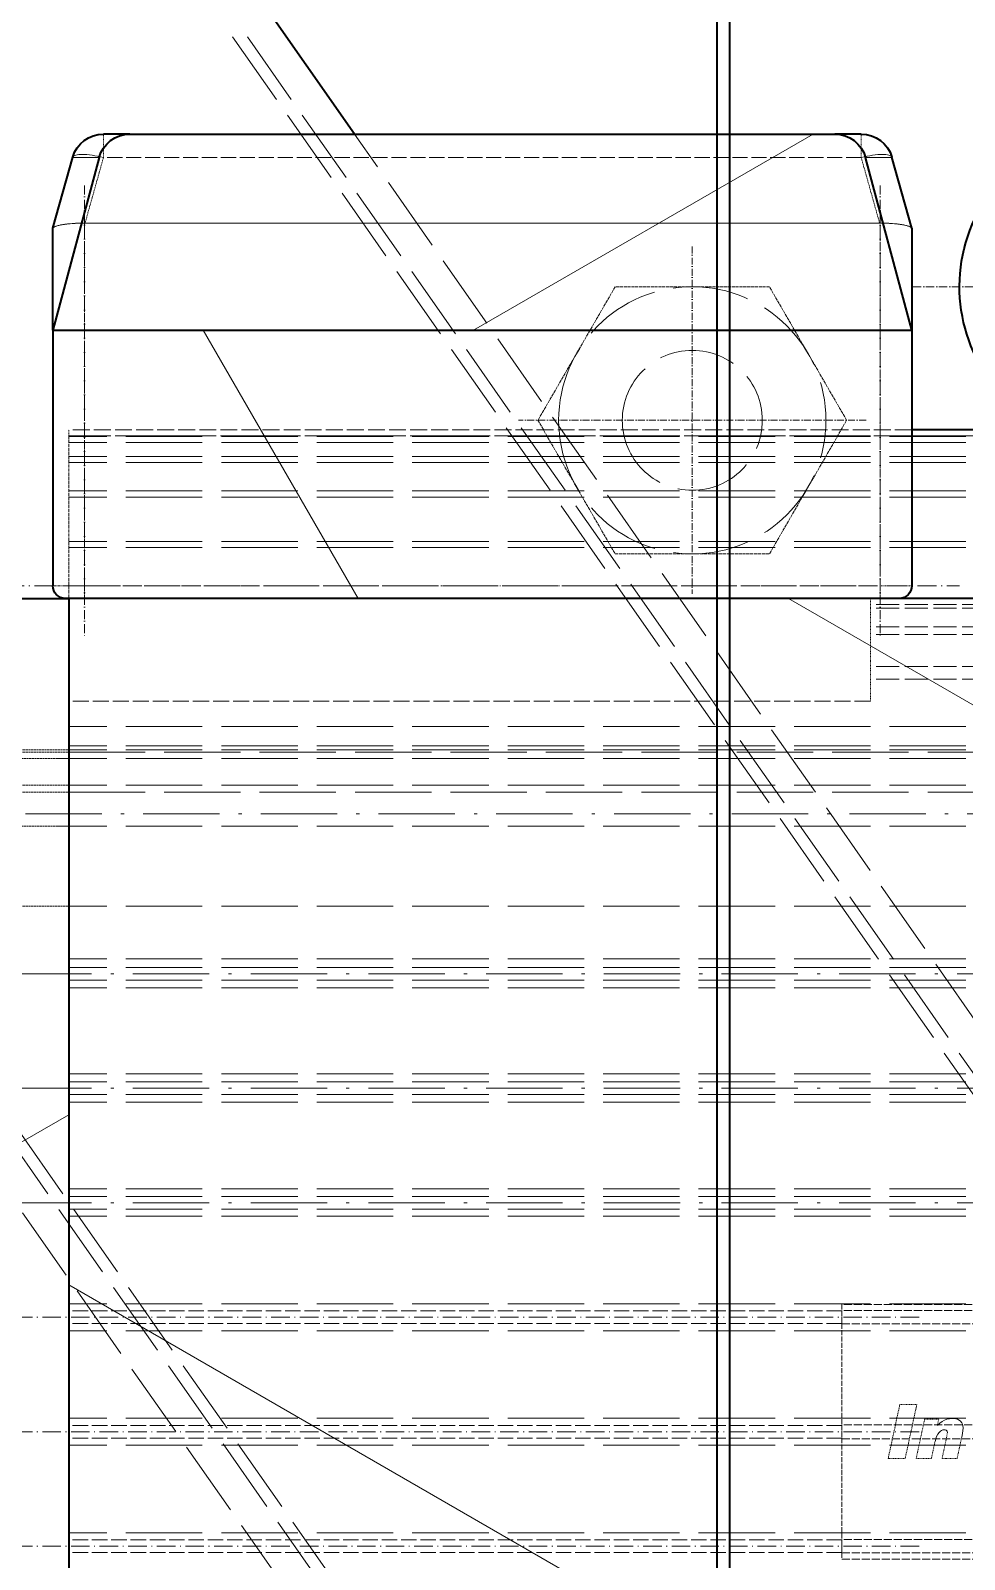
# Model space of a CAD drawing. Header units: millimetres. Extents: x 5532 to 37795, y 3716 to 26531.
# Drawn here: x 16969.3 to 17116.1, y 12642.5 to 12882.8 of the extents above; entities that cross this region are included whole.
import ezdxf

# ---------------------------------------------------------------- set-up
doc = ezdxf.new("R2010")
doc.units = ezdxf.units.MM
doc.linetypes.add('DASHDOT', pattern=[18.5, 12, -3, 0.5, -3])
doc.linetypes.add('DASHED', pattern=[15, 12, -3])

# ---------------------------------------------------------------- blocks, each defined once
blk = doc.blocks.new('A$C55E021B5')
at = {"color": 7, "linetype": 'DASHED', "lineweight": 13}
for p, q in [((135.74, 250.5), (580, 884.97)), ((138.08, 250.5), (580, 881.62)), ((173.83, 313.61), (426.95, 675.11)), ((292.1, 250.5), (580, 661.67)), ((294.44, 250.5), (580, 658.32)), ((165.85, 627.66), (471.85, 627.66)), ((165.85, 627.57), (471.85, 627.57)), ((165.85, 626.62), (471.85, 626.62)), ((165.85, 626.62), (471.85, 626.62)), ((165.85, 624.42), (471.85, 624.42)), ((165.85, 623.46), (471.85, 623.46)), ((165.85, 623.46), (471.85, 623.46)), ((165.85, 619), (471.85, 619)), ((165.85, 618.04), (471.85, 618.04)), ((165.85, 618.04), (471.85, 618.04)), ((165.85, 611.07), (471.85, 611.07)), ((165.85, 610.11), (471.85, 610.11)), ((165.85, 610.11), (471.85, 610.11)), ((165.85, 581.99), (471.85, 581.99)), ((334.58, 299.11), (530.85, 579.41)), ((165.85, 578.96), (471.85, 578.96)), ((165.85, 578.33), (471.85, 578.33)), ((471.85, 577.95), (165.85, 577.95)), ((165.85, 576.96), (471.85, 576.96)), ((165.85, 572.75), (471.85, 572.75)), ((471.85, 571.67), (165.85, 571.67)), ((165.85, 566.32), (471.85, 566.32)), ((165.85, 553.76), (471.85, 553.76)), ((165.85, 545.47), (471.85, 545.47)), ((165.85, 544.11), (471.85, 544.11)), ((165.85, 542.11), (471.85, 542.11)), ((165.85, 540.89), (471.85, 540.89)), ((165.85, 527.36), (471.85, 527.36)), ((165.85, 526.11), (471.85, 526.11)), ((165.85, 524.11), (471.85, 524.11)), ((165.85, 522.95), (471.85, 522.95)), ((165.85, 509.29), (471.85, 509.29)), ((165.85, 508.11), (471.85, 508.11)), ((165.85, 506.11), (471.85, 506.11)), ((165.85, 504.99), (471.85, 504.99)), ((165.85, 491.25), (471.85, 491.25)), ((165.85, 487), (471.85, 487)), ((165.85, 473.23), (471.85, 473.23)), ((165.85, 469), (471.85, 469)), ((165.85, 455.22), (471.85, 455.22))]:
    blk.add_line(p, q, dxfattribs=at)
at = {"color": 7, "lineweight": 35, "ltscale": 0.422421}
blk.add_line((426.95, 675.11), (572.33, 882.73), dxfattribs=at)
at = {"color": 7, "linetype": 'DASHED', "lineweight": 13, "ltscale": 0.006176}
for p, q in [((347.3, 675.11), (347.3, 671.41)), ((466.39, 675.11), (466.39, 671.41))]:
    blk.add_line(p, q, dxfattribs=at)
at = {"color": 7, "lineweight": 35, "ltscale": 0.006926}
for p, q in [((347.3, 675.11), (351.46, 675.11)), ((462.24, 675.11), (466.39, 675.11))]:
    blk.add_line(p, q, dxfattribs=at)
at = {"color": 7, "lineweight": 35, "ltscale": 0.184631}
blk.add_line((462.24, 675.11), (351.46, 675.11), dxfattribs=at)
at = {"color": 7, "lineweight": 13, "ltscale": 0.102764}
blk.add_line((408.23, 644.28), (354.83, 675.11), dxfattribs=at)
at = {"color": 7, "lineweight": 35, "ltscale": 0.019325}
for p, q in [((339.35, 660.3), (342.49, 671.46)), ((474.34, 660.3), (471.21, 671.46))]:
    blk.add_line(p, q, dxfattribs=at)
at = {"color": 7, "lineweight": 35, "ltscale": 0.046803}
for p, q in [((339.35, 644.28), (346.62, 671.41)), ((467.07, 671.41), (474.35, 644.28))]:
    blk.add_line(p, q, dxfattribs=at)
at = {"color": 7, "lineweight": 13, "ltscale": 0.019295}
for p, q in [((342.48, 671.41), (339.35, 660.26)), ((474.35, 660.26), (471.22, 671.41))]:
    blk.add_line(p, q, dxfattribs=at)
at = {"color": 7, "lineweight": 13, "ltscale": 0.006908}
for p, q in [((346.62, 671.41), (342.48, 671.41)), ((471.22, 671.41), (467.07, 671.41))]:
    blk.add_line(p, q, dxfattribs=at)
at = {"color": 7, "linetype": 'DASHED', "lineweight": 13, "ltscale": 0.017821}
for p, q in [((344.41, 661.11), (347.3, 671.41)), ((466.39, 671.41), (469.28, 661.11))]:
    blk.add_line(p, q, dxfattribs=at)
at = {"color": 7, "linetype": 'DASHED', "lineweight": 13, "ltscale": 0.198483}
blk.add_line((347.3, 671.41), (466.39, 671.41), dxfattribs=at)
at = {"color": 7, "linetype": 'DASHDOT', "lineweight": 13, "ltscale": 0.118001}
for p, q in [((344.35, 667.01), (344.35, 596.21)), ((469.35, 667.01), (469.35, 596.21))]:
    blk.add_line(p, q, dxfattribs=at)
at = {"color": 7, "linetype": 'DASHED', "lineweight": 13, "ltscale": 0.095}
for p, q in [((344.35, 604.11), (344.35, 661.11)), ((469.35, 661.11), (469.35, 604.11))]:
    blk.add_line(p, q, dxfattribs=at)
at = {"color": 7, "linetype": 'DASHED', "lineweight": 13, "ltscale": 0.208334}
for p, q in [((469.35, 661.11), (344.35, 661.11)), ((469.35, 604.11), (344.35, 604.11))]:
    blk.add_line(p, q, dxfattribs=at)
at = {"color": 7, "linetype": 'DASHED', "lineweight": 13, "ltscale": 0.208121}
blk.add_line((344.41, 661.11), (469.28, 661.11), dxfattribs=at)
at = {"color": 7, "lineweight": 35, "ltscale": 0.026629}
for p, q in [((339.35, 660.26), (339.35, 644.28)), ((474.35, 644.28), (474.35, 660.26))]:
    blk.add_line(p, q, dxfattribs=at)
at = {"color": 7, "lineweight": 35, "ltscale": 0.026579}
for p, q in [((339.35, 660.23), (339.35, 644.28)), ((474.35, 644.28), (474.35, 660.23))]:
    blk.add_line(p, q, dxfattribs=at)
at = {"color": 7, "linetype": 'DASHDOT', "lineweight": 13, "ltscale": 0.091}
for p, q in [((373.85, 657.41), (373.85, 602.81)), ((346.55, 630.11), (401.15, 630.11))]:
    blk.add_line(p, q, dxfattribs=at)
at = {"color": 7, "linetype": 'DASHDOT', "lineweight": 13, "ltscale": 0.108334}
blk.add_line((274.35, 651.11), (339.35, 651.11), dxfattribs=at)
at = {"color": 7, "linetype": 'DASHED', "lineweight": 13, "ltscale": 0.040415}
for p, q in [((349.6, 630.11), (361.72, 651.11)), ((385.97, 651.11), (398.1, 630.11))]:
    blk.add_line(p, q, dxfattribs=at)
at = {"color": 7, "linetype": 'DASHED', "lineweight": 13, "ltscale": 0.040414}
for p, q in [((361.72, 651.11), (385.97, 651.11)), ((361.72, 609.11), (349.6, 630.11)), ((398.1, 630.11), (385.97, 609.11)), ((385.97, 609.11), (361.72, 609.11))]:
    blk.add_line(p, q, dxfattribs=at)
at = {"color": 7, "lineweight": 35, "ltscale": 0.066952}
for p, q in [((339.35, 644.28), (339.35, 604.11)), ((474.35, 644.28), (474.35, 604.11))]:
    blk.add_line(p, q, dxfattribs=at)
at = {"color": 7, "lineweight": 35, "ltscale": 0.225}
blk.add_line((474.35, 644.28), (339.35, 644.28), dxfattribs=at)
blk.add_line((474.35, 644.28), (339.35, 644.28), dxfattribs=at)
at = {"color": 7, "lineweight": 13, "ltscale": 0.081158}
blk.add_line((450.72, 644.28), (426.37, 602.11), dxfattribs=at)
at = {"color": 7, "lineweight": 13, "ltscale": 0.289167}
blk.add_line((165.85, 627.66), (339.35, 627.66), dxfattribs=at)
at = {"color": 7, "lineweight": 35, "ltscale": 0.029167}
blk.add_line((321.85, 628.61), (339.35, 628.61), dxfattribs=at)
at = {"color": 7, "linetype": 'DASHED', "lineweight": 13, "ltscale": 0.220833}
for p, q in [((339.35, 628.61), (471.85, 628.61)), ((339.35, 627.66), (471.85, 627.66))]:
    blk.add_line(p, q, dxfattribs=at)
at = {"color": 7, "linetype": 'DASHED', "lineweight": 13, "ltscale": 0.001594}
blk.add_line((471.85, 627.66), (471.85, 628.61), dxfattribs=at)
at = {"color": 7, "linetype": 'DASHED', "lineweight": 13, "ltscale": 0.042573}
blk.add_line((471.85, 627.66), (471.85, 602.11), dxfattribs=at)
at = {"color": 7, "linetype": 'DASHDOT', "lineweight": 13, "ltscale": 0.25}
blk.add_line((481.85, 604.11), (331.85, 604.11), dxfattribs=at)
at = {"color": 7, "linetype": 'DASHED', "lineweight": 13, "ltscale": 0.008333}
blk.add_line((344.35, 604.11), (339.35, 604.11), dxfattribs=at)
at = {"color": 7, "linetype": 'DASHED', "lineweight": 13, "ltscale": 0.003333}
for p, q in [((344.35, 602.11), (344.35, 604.11)), ((469.35, 602.11), (469.35, 604.11))]:
    blk.add_line(p, q, dxfattribs=at)
at = {"color": 7, "linetype": 'DASHED', "lineweight": 13, "ltscale": 0.008334}
blk.add_line((474.35, 604.11), (469.35, 604.11), dxfattribs=at)
at = {"color": 7, "lineweight": 13, "ltscale": 0.371198}
blk.add_line((358.73, 602.11), (165.85, 490.75), dxfattribs=at)
at = {"color": 7, "linetype": 'DASHED', "lineweight": 13, "ltscale": 0.3}
for p, q in [((165.85, 601.15), (345.85, 601.15)), ((165.85, 600.56), (345.85, 600.56)), ((165.85, 597.66), (345.85, 597.66)), ((165.85, 596.43), (345.85, 596.43)), ((165.85, 591.42), (345.85, 591.42)), ((165.85, 589.42), (345.85, 589.42))]:
    blk.add_line(p, q, dxfattribs=at)
at = {"color": 7, "lineweight": 35, "ltscale": 0.040485}
blk.add_line((321.56, 602.08), (345.85, 602.08), dxfattribs=at)
at = {"color": 7, "linetype": 'DASHED', "lineweight": 13, "ltscale": 0.04025}
blk.add_line((321.7, 602.1), (345.85, 602.1), dxfattribs=at)
at = {"color": 7, "lineweight": 35, "ltscale": 0.04025}
blk.add_line((321.7, 602.1), (345.85, 602.1), dxfattribs=at)
at = {"color": 7, "lineweight": 35, "ltscale": 0.218333}
blk.add_line((341.35, 602.11), (472.35, 602.11), dxfattribs=at)
at = {"color": 7, "lineweight": 35, "ltscale": 5.49316e-05}
blk.add_line((345.85, 602.11), (345.85, 602.08), dxfattribs=at)
at = {"color": 7, "lineweight": 35, "ltscale": 0.21}
blk.add_line((345.85, 602.11), (471.85, 602.11), dxfattribs=at)
at = {"color": 7, "linetype": 'DASHED', "lineweight": 13, "ltscale": 0.001558}
blk.add_line((345.85, 602.08), (345.85, 601.15), dxfattribs=at)
at = {"color": 7, "linetype": 'DASHED', "lineweight": 13, "ltscale": 0.000983047}
blk.add_line((345.85, 601.15), (345.85, 600.56), dxfattribs=at)
at = {"color": 7, "linetype": 'DASHED', "lineweight": 13, "ltscale": 5.49316e-05}
blk.add_line((471.85, 602.11), (471.85, 602.08), dxfattribs=at)
at = {"color": 7, "lineweight": 35, "ltscale": 0.026667}
for p, q in [((487.85, 602.11), (471.85, 602.11)), ((487.85, 602.08), (471.85, 602.08))]:
    blk.add_line(p, q, dxfattribs=at)
at = {"color": 7, "lineweight": 35, "ltscale": 0.436612}
blk.add_line((471.85, 602.11), (471.85, 340.15), dxfattribs=at)
at = {"color": 7, "lineweight": 35, "ltscale": 0.436557}
blk.add_line((471.85, 602.08), (471.85, 340.15), dxfattribs=at)
at = {"color": 7, "linetype": 'DASHED', "lineweight": 13, "ltscale": 0.004831}
blk.add_line((345.85, 600.56), (345.85, 597.66), dxfattribs=at)
at = {"color": 7, "linetype": 'DASHED', "lineweight": 13, "ltscale": 0.002053}
blk.add_line((345.85, 597.66), (345.85, 596.43), dxfattribs=at)
at = {"color": 7, "linetype": 'DASHED', "lineweight": 13, "ltscale": 0.008343}
blk.add_line((345.85, 596.43), (345.85, 591.42), dxfattribs=at)
at = {"color": 7, "linetype": 'DASHED', "lineweight": 13, "ltscale": 0.00333}
blk.add_line((345.85, 591.42), (345.85, 589.42), dxfattribs=at)
at = {"color": 7, "linetype": 'DASHED', "lineweight": 13, "ltscale": 0.005754}
blk.add_line((345.85, 589.42), (345.85, 585.97), dxfattribs=at)
at = {"color": 7, "linetype": 'DASHED', "lineweight": 13, "ltscale": 0.21}
blk.add_line((345.85, 585.97), (471.85, 585.97), dxfattribs=at)
at = {"color": 7, "linetype": 'DASHED', "lineweight": 13, "ltscale": 0.026667}
for p, q in [((487.85, 578.33), (471.85, 578.33)), ((487.85, 577.95), (471.85, 577.95)), ((471.85, 576.96), (487.85, 576.96)), ((487.85, 572.75), (471.85, 572.75)), ((487.85, 571.67), (471.85, 571.67)), ((471.85, 566.32), (487.85, 566.32)), ((487.85, 553.76), (471.85, 553.76))]:
    blk.add_line(p, q, dxfattribs=at)
at = {"color": 7, "linetype": 'DASHDOT', "lineweight": 13}
for p, q in [((133.65, 568.23), (520.05, 568.23)), ((135.25, 543.11), (502.45, 543.11)), ((135.25, 525.11), (502.45, 525.11)), ((135.25, 507.11), (502.45, 507.11))]:
    blk.add_line(p, q, dxfattribs=at)
at = {"color": 7, "lineweight": 13, "ltscale": 0.113546}
blk.add_line((530.85, 486.89), (471.85, 520.95), dxfattribs=at)
at = {"color": 7, "lineweight": 13}
blk.add_line((471.85, 494.22), (204.99, 340.15), dxfattribs=at)
at = {"color": 7, "linetype": 'DASHED', "lineweight": 13, "ltscale": 0.105}
for p, q in [((287.35, 491.11), (350.35, 491.11)), ((287.35, 490.16), (350.35, 490.16)), ((350.35, 488.07), (287.35, 488.07)), ((287.35, 472.2), (350.35, 472.2)), ((350.35, 470.02), (287.35, 470.02)), ((287.35, 454.16), (350.35, 454.16)), ((350.35, 452.07), (287.35, 452.07)), ((350.35, 451.11), (287.35, 451.11))]:
    blk.add_line(p, q, dxfattribs=at)
at = {"color": 7, "linetype": 'DASHED', "lineweight": 13, "ltscale": 0.066667}
blk.add_line((350.35, 491.11), (350.35, 451.11), dxfattribs=at)
at = {"color": 7, "linetype": 'DASHDOT', "lineweight": 13, "ltscale": 0.243002}
for p, q in [((338.2, 489.11), (484, 489.11)), ((338.2, 471.11), (484, 471.11)), ((338.2, 453.11), (484, 453.11))]:
    blk.add_line(p, q, dxfattribs=at)
at = {"color": 7, "linetype": 'DASHED', "lineweight": 13, "ltscale": 0.003476}
for p, q in [((350.35, 490.16), (350.35, 488.07)), ((350.35, 454.16), (350.35, 452.07))]:
    blk.add_line(p, q, dxfattribs=at)
at = {"color": 7, "linetype": 'DASHED', "lineweight": 13, "ltscale": 0.2025}
for p, q in [((350.35, 490.11), (471.85, 490.11)), ((350.35, 488.11), (471.85, 488.11)), ((350.35, 472.11), (471.85, 472.11)), ((350.35, 470.11), (471.85, 470.11)), ((350.35, 454.11), (471.85, 454.11)), ((350.35, 452.11), (471.85, 452.11))]:
    blk.add_line(p, q, dxfattribs=at)
at = {"color": 7, "linetype": 'DASHED', "lineweight": 13, "ltscale": 0.004438}
blk.add_line((341.24, 475.39), (338.57, 475.39), dxfattribs=at)
at = {"color": 7, "linetype": 'DASHED', "lineweight": 13, "ltscale": 0.014434}
for p, q in [((338.57, 475.39), (340.39, 466.93)), ((343.06, 466.93), (341.24, 475.39))]:
    blk.add_line(p, q, dxfattribs=at)
at = {"color": 7, "linetype": 'DASHED', "lineweight": 13, "ltscale": 0.003682}
blk.add_line((337.34, 473.09), (335.13, 473.09), dxfattribs=at)
at = {"color": 7, "linetype": 'DASHED', "lineweight": 13, "ltscale": 0.001667}
blk.add_line((335.13, 473.09), (335.33, 472.11), dxfattribs=at)
at = {"color": 7, "linetype": 'DASHED', "lineweight": 13, "ltscale": 5.69157e-05}
blk.add_line((335.33, 472.11), (335.31, 472.08), dxfattribs=at)
at = {"color": 7, "linetype": 'DASHED', "lineweight": 13, "ltscale": 0.010496}
blk.add_line((338.66, 466.93), (337.34, 473.09), dxfattribs=at)
at = {"color": 7, "linetype": 'DASHED', "lineweight": 13, "ltscale": 0.003627}
blk.add_line((350.35, 472.2), (350.35, 470.02), dxfattribs=at)
at = {"color": 7, "linetype": 'DASHED', "lineweight": 13, "ltscale": 0.0057}
blk.add_line((331.51, 470.27), (332.23, 466.93), dxfattribs=at)
at = {"color": 7, "linetype": 'DASHED', "lineweight": 13, "ltscale": 0.002012}
blk.add_line((333.98, 469.78), (333.76, 470.96), dxfattribs=at)
at = {"color": 7, "linetype": 'DASHED', "lineweight": 13, "ltscale": 0.004852}
blk.add_line((334.59, 466.93), (333.98, 469.78), dxfattribs=at)
at = {"color": 7, "linetype": 'DASHED', "lineweight": 13, "ltscale": 0.00453}
blk.add_line((335.7, 469.59), (336.27, 466.93), dxfattribs=at)
at = {"color": 7, "linetype": 'DASHED', "lineweight": 13, "ltscale": 0.003943}
blk.add_line((332.23, 466.93), (334.59, 466.93), dxfattribs=at)
at = {"color": 7, "linetype": 'DASHED', "lineweight": 13, "ltscale": 0.003975}
blk.add_line((336.27, 466.93), (338.66, 466.93), dxfattribs=at)
at = {"color": 7, "linetype": 'DASHED', "lineweight": 13, "ltscale": 0.004439}
blk.add_line((340.39, 466.93), (343.06, 466.93), dxfattribs=at)
at = {"color": 7, "linetype": 'DASHED', "lineweight": 13}
for points in [[(332.94, 473.2), (332.44, 473.15), (332.18, 473.08), (331.91, 472.95), (331.68, 472.76), (331.51, 472.54), (331.39, 472.32), (331.32, 472.08), (331.28, 471.73)], [(331.28, 471.73), (331.4, 470.85), (331.51, 470.27)], [(335.31, 472.08), (334.93, 472.46), (334.59, 472.72), (334.22, 472.92), (333.84, 473.07), (333.44, 473.16), (332.94, 473.2)], [(333.76, 470.96), (333.81, 471.22), (333.97, 471.38), (334.11, 471.43), (334.22, 471.44)], [(334.22, 471.44), (334.48, 471.41), (334.68, 471.33), (334.87, 471.21), (335.08, 471.01), (335.27, 470.75), (335.46, 470.39), (335.7, 469.59)]]:
    blk.add_lwpolyline(points, dxfattribs=at)
for radius in [21, 11]:
    blk.add_circle((373.85, 630.11), radius, dxfattribs=at)
at = {"color": 7, "lineweight": 35}
for centre, radius, start, end in [((306.85, 651.11), 25, 306.8699, 233.1301), ((347.3, 670.11), 5, 90, 164.3087), ((351.46, 670.11), 5, 89.9759, 164.9553), ((462.24, 670.11), 5, 15.0447, 90.0241), ((466.39, 670.11), 5, 15.6913, 90), ((339.5, 660.26), 0.151, 164.1175, 179.8735), ((474.2, 660.26), 0.151, 0.1268, 15.8816), ((341.35, 604.11), 2, 180, 270), ((472.35, 604.11), 2, 270, 360)]:
    blk.add_arc(centre, radius, start, end, dxfattribs=at)
at = {"color": 7, "lineweight": 13}
blk.add_arc((342.79, 671.38), 0.317, 164.3481, 175.0651, dxfattribs=at)
for centre, major_axis, ratio, start_param, end_param in [((347.3, 670.11), (0, -5), 0.998883, 3.141593, 4.45059), ((466.39, 670.11), (0, -5), 0.998883, 1.832596, 3.141593), ((466.39, 670.11), (4.81, 1.35), 0.249786, 6.236037, 6.283185)]:
    blk.add_ellipse(centre, major_axis=major_axis, ratio=ratio, start_param=start_param, end_param=end_param, dxfattribs=at)
at = {"color": 7, "linetype": 'DASHED', "lineweight": 13}
for centre, major_axis, ratio, start_param, end_param in [((347.3, 670.11), (4.81, -1.35), 0.249786, 1.640852, 3.141593), ((466.39, 670.11), (4.81, 1.35), 0.249786, 6.283185, 7.783926), ((344.35, 660.23), (-5, 0), 0.176327, 4.712389, 6.283185), ((344.53, 660.24), (5.18, -0.02), 0.168137, 1.594352, 3.095113), ((469.17, 660.24), (-5.18, -0.02), 0.168137, 3.188074, 4.688815), ((469.35, 660.23), (-5, 0), 0.176327, 3.141593, 4.712389)]:
    blk.add_ellipse(centre, major_axis=major_axis, ratio=ratio, start_param=start_param, end_param=end_param, dxfattribs=at)
blk = doc.blocks.new('1')
at = {"color": 7, "lineweight": 35}
for p, q in [((17077.17, 14886.4), (17077.17, 12193.94)), ((17079.17, 13013.94), (17079.17, 12193.94))]:
    blk.add_line(p, q, dxfattribs=at)
at = {"xscale": -1}
blk.add_blockref('A$C55E021B5', (17447.17, 12191.44), dxfattribs=at)

msp = doc.modelspace()

# ---------------------------------------------------------------- block references
msp.add_blockref('1', (0, 0))

doc.saveas('drawing.dxf')
